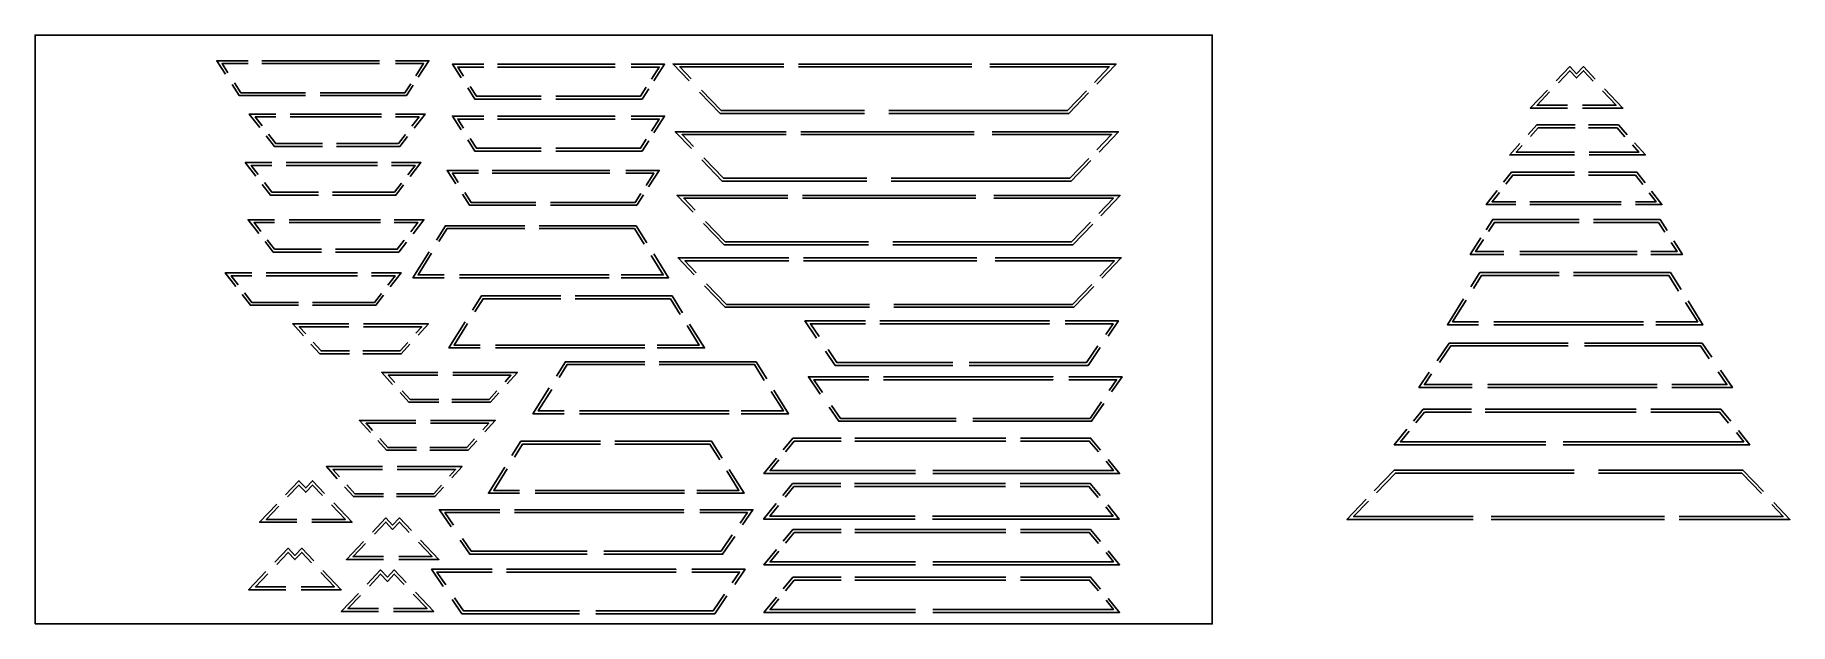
# Model space of a CAD drawing. Header units: millimetres. Extents: x 424 to 4059, y 308 to 1527.
import ezdxf

# ---------------------------------------------------------------- set-up
doc = ezdxf.new("R2010")
doc.units = ezdxf.units.MM

msp = doc.modelspace()

# ---------------------------------------------------------------- linework, layer by layer
msp.add_lwpolyline([(423.6, 307.6), (2862, 307.6), (2862, 1526.8), (423.6, 1526.8)], close=True)
at = {"color": 1}
for points in [[(818, 1445.7), (799.8, 1473.7), (865.2, 1473.7)], [(893.4, 1473.7), (1136.8, 1473.7)], [(1170.2, 1473.7), (1239.5, 1473.7), (1217.3, 1439.4)], [(1306.1, 1438.6), (1288, 1466.6), (1353.3, 1466.6)], [(1381.5, 1466.6), (1624.9, 1466.6)], [(1658.3, 1466.6), (1727.6, 1466.6), (1705.4, 1432.4)], [(1974.5, 1466.9), (1745.1, 1466.9), (1778.2, 1431.9)], [(3655.6, 1435.6), (3630.8, 1461.6), (3616.7, 1446.7), (3602.5, 1461.6), (3574.8, 1432.4)], [(831.6, 1424.5), (846.4, 1401.5), (984, 1401.5)], [(1014.1, 1401.5), (1192.9, 1401.5), (1206.7, 1422.9)], [(1319.7, 1417.4), (1334.5, 1394.4), (1472.1, 1394.4)], [(1502.2, 1394.4), (1681, 1394.4), (1694.8, 1415.8)], [(3556.4, 1413.1), (3520.9, 1375.7), (3598.1, 1375.7)], [(3629.3, 1375.7), (3712.6, 1375.7), (3674.5, 1415.7)], [(889.1, 1335.2), (867.3, 1363.4), (922.2, 1363.4)], [(952.1, 1363.4), (1141.3, 1363.4)], [(1170.1, 1363.4), (1231.3, 1363.4), (1208.8, 1334.4)], [(1306.1, 1330.9), (1288, 1359), (1353.3, 1359)], [(1381.5, 1359), (1624.9, 1359)], [(1658.3, 1359), (1727.6, 1359), (1705.4, 1324.7)], [(902.3, 1318.2), (919.3, 1296.3), (1019.1, 1296.3)], [(1048.1, 1296.3), (1179.2, 1296.3), (1195.3, 1317)], [(1319.7, 1309.8), (1334.5, 1286.8), (1472.1, 1286.8)], [(1979.3, 1326.7), (1749.8, 1326.7), (1783, 1291.7)], [(3613.8, 1340.7), (3534.2, 1340.7), (3516.5, 1321.1)], [(3721.5, 1320.6), (3703.3, 1340.7), (3641.3, 1340.7)], [(1502.2, 1286.8), (1681, 1286.8), (1694.8, 1308.2)], [(3612.4, 1278.7), (3478.2, 1278.7), (3499.5, 1302.2)], [(3736.8, 1303.6), (3759.3, 1278.7), (3642.9, 1278.7)], [(880.9, 1234.6), (859, 1262.9), (913.9, 1262.9)], [(943.9, 1262.9), (1133, 1262.9)], [(1161.8, 1262.9), (1223, 1262.9), (1200.5, 1233.9)], [(1295.1, 1218.6), (1276.9, 1246.6), (1342.3, 1246.6)], [(1370.5, 1246.6), (1613.9, 1246.6)], [(1647.3, 1246.6), (1716.6, 1246.6), (1694.4, 1212.4)], [(3612.8, 1242.8), (3481.7, 1242.8), (3465.6, 1222.1)], [(3758.7, 1220.9), (3741.7, 1242.8), (3641.8, 1242.8)], [(894, 1217.7), (911, 1195.7), (1010.9, 1195.7)], [(1039.9, 1195.7), (1171, 1195.7), (1187, 1216.5)], [(3490.8, 1175.7), (3429.7, 1175.7), (3452.1, 1204.7)], [(3771.8, 1203.9), (3793.7, 1175.7), (3738.7, 1175.7)], [(1308.7, 1197.4), (1323.5, 1174.4), (1461.1, 1174.4)], [(1491.2, 1174.4), (1670, 1174.4), (1683.8, 1195.8)], [(1983, 1194.9), (1753.5, 1194.9), (1786.6, 1159.9)], [(3708.8, 1175.7), (3519.6, 1175.7)], [(886.8, 1116.3), (864.9, 1144.6), (919.8, 1144.6)], [(949.8, 1144.6), (1138.9, 1144.6)], [(1167.7, 1144.6), (1228.9, 1144.6), (1206.5, 1115.6)], [(1255.1, 1102.5), (1273.6, 1132.2), (1438.1, 1132.2)], [(1467.9, 1132.2), (1668.5, 1132.2), (1690.5, 1096.9)], [(3621.9, 1145), (3443.1, 1145), (3429.3, 1123.6)], [(3804.4, 1122), (3789.6, 1145), (3652, 1145)], [(899.9, 1099.4), (916.9, 1077.4), (1016.8, 1077.4)], [(1045.8, 1077.4), (1176.9, 1077.4), (1193, 1098.2)], [(3465.8, 1072.7), (3396.5, 1072.7), (3418.6, 1107)], [(3818, 1100.8), (3836.1, 1072.7), (3770.8, 1072.7)], [(1239.9, 1078.2), (1206.3, 1024.4), (1270.8, 1024.4)], [(1637.8, 1024.4), (1735.7, 1024.4), (1705, 1073.7)], [(1985.2, 1065.3), (1755.7, 1065.3), (1788.8, 1030.2)], [(3742.6, 1072.7), (3499.2, 1072.7)], [(839.4, 1006.3), (817.6, 1034.6), (872.5, 1034.6)], [(902.4, 1034.6), (1091.6, 1034.6)], [(1120.4, 1034.6), (1181.6, 1034.6), (1159.1, 1005.6)], [(1302.8, 1024.4), (1612.5, 1024.4)], [(3397.9, 1005.3), (3416.5, 1035), (3581, 1035)], [(3610.7, 1035), (3811.3, 1035), (3833.3, 999.7)], [(852.6, 989.4), (869.6, 967.4), (969.5, 967.4)], [(998.4, 967.4), (1129.5, 967.4), (1145.6, 988.2)], [(1329.6, 957.2), (1348.2, 986.8), (1512.7, 986.8)], [(1542.4, 986.8), (1743, 986.8), (1765, 951.6)], [(3382.8, 981), (3349.2, 927.2), (3413.7, 927.2)], [(3780.6, 927.2), (3878.6, 927.2), (3847.8, 976.5)], [(979.7, 904), (957.2, 928.9), (1073.6, 928.9)], [(1104.1, 928.9), (1238.2, 928.9), (1217, 905.4)], [(1314.5, 932.9), (1280.9, 879.1), (1345.4, 879.1)], [(1712.3, 879.1), (1810.3, 879.1), (1779.5, 928.4)], [(3445.7, 927.2), (3755.3, 927.2)], [(995, 887), (1013.2, 866.9), (1075.2, 866.9)], [(1102.6, 866.9), (1182.2, 866.9), (1199.9, 886.5)], [(1377.3, 879.1), (1687, 879.1)], [(1503.8, 820.7), (1522.3, 850.4), (1686.8, 850.4)], [(1716.6, 850.4), (1917.2, 850.4), (1939.2, 815.1)], [(1164.3, 803.4), (1141.8, 828.4), (1258.2, 828.4)], [(1288.7, 828.4), (1422.8, 828.4), (1401.6, 804.8)], [(1179.6, 786.5), (1197.8, 766.4), (1259.8, 766.4)], [(1287.2, 766.4), (1366.8, 766.4), (1384.5, 786)], [(1488.6, 796.4), (1455, 742.6), (1519.5, 742.6)], [(1886.5, 742.6), (1984.4, 742.6), (1953.7, 791.9)], [(1118.1, 704.1), (1095.6, 729), (1212, 729)], [(1242.5, 729), (1376.7, 729), (1355.4, 705.5)], [(1551.5, 742.6), (1861.2, 742.6)], [(3279.1, 727.7), (3299.1, 751.9), (3398.9, 751.9)], [(3427.6, 751.9), (3740, 751.9)], [(3770.8, 751.9), (3915.8, 751.9), (3936.4, 727.1)], [(1973.5, 668), (1993.5, 692.2), (2093.2, 692.2)], [(2121.9, 692.2), (2434.4, 692.2)], [(2465.2, 692.2), (2610.2, 692.2), (2630.7, 667.4)], [(3265.3, 710.6), (3239, 678.7), (3553.2, 678.7)], [(3589, 678.7), (3975.6, 678.7), (3952.4, 707.8)], [(1133.5, 687.1), (1151.6, 667), (1213.7, 667)], [(1241.1, 667), (1320.7, 667), (1338.4, 686.6)], [(1411.5, 656.2), (1430.1, 685.8), (1594.6, 685.8)], [(1624.3, 685.8), (1824.9, 685.8), (1846.9, 650.6)], [(1049.5, 608.3), (1027, 633.2), (1143.4, 633.2)], [(1173.9, 633.2), (1308.1, 633.2), (1286.8, 609.7)], [(1396.4, 631.9), (1362.8, 578), (1427.3, 578)], [(1794.2, 578), (1892.2, 578), (1861.4, 627.3)], [(1959.7, 650.9), (1933.4, 619), (2247.5, 619)], [(2283.4, 619), (2670, 619), (2646.8, 648.1)], [(1023.3, 577.8), (998.4, 603.9), (984.3, 589), (970.2, 603.9), (942.4, 574.7)], [(1064.8, 591.3), (1083, 571.2), (1145, 571.2)], [(1172.5, 571.2), (1252, 571.2), (1269.7, 590.8)], [(1972.7, 573.8), (1992.7, 598), (2092.5, 598)], [(2121.2, 598), (2433.6, 598)], [(2464.5, 598), (2609.5, 598), (2630, 573.2)], [(924.1, 555.4), (888.5, 518), (965.7, 518)], [(997, 518), (1080.3, 518), (1042.2, 558)], [(1459.3, 578), (1768.9, 578)], [(1959, 556.7), (1932.7, 524.8), (2246.8, 524.8)], [(2282.6, 524.8), (2669.3, 524.8), (2646, 553.9)], [(3829.2, 523.8), (4058.7, 523.8), (4025.6, 558.8)], [(1203.1, 500.9), (1178.3, 527), (1164.2, 512.1), (1150.1, 527), (1122.3, 497.8)], [(1103.9, 478.5), (1068.4, 441.1), (1145.6, 441.1)], [(1176.8, 441.1), (1260.1, 441.1), (1222, 481.1)], [(1973.5, 478.8), (1993.5, 503), (2093.2, 503)], [(2121.9, 503), (2434.4, 503)], [(2465.2, 503), (2610.2, 503), (2630.7, 478.3)], [(1000.8, 438.2), (976, 464.3), (961.8, 449.4), (947.7, 464.3), (919.9, 435.1)], [(1959.7, 461.7), (1933.4, 429.9), (2247.5, 429.9)], [(2283.4, 429.9), (2670, 429.9), (2646.8, 458.9)], [(901.6, 415.8), (866, 378.4), (943.3, 378.4)], [(974.5, 378.4), (1057.8, 378.4), (1019.7, 418.4)], [(1192.5, 393.3), (1167.7, 419.3), (1153.5, 404.5), (1139.4, 419.3), (1111.6, 390.1)], [(1973.5, 380.1), (1993.5, 404.4), (2093.2, 404.4)], [(2121.9, 404.4), (2434.4, 404.4)], [(2465.2, 404.4), (2610.2, 404.4), (2630.7, 379.6)], [(1093.3, 370.8), (1057.7, 333.4), (1134.9, 333.4)], [(1166.2, 333.4), (1249.5, 333.4), (1211.4, 373.4)], [(1959.7, 363.1), (1933.4, 331.2), (2247.5, 331.2)], [(2283.4, 331.2), (2670, 331.2), (2646.8, 360.2)]]:
    msp.add_lwpolyline(points, dxfattribs=at)
for points in [[(823, 1448.9), (810.9, 1467.7), (865.2, 1467.7)], [(893.4, 1467.7), (1136.8, 1467.7)], [(1170.2, 1467.7), (1228.4, 1467.7), (1212.3, 1442.7)], [(1311.1, 1441.8), (1299, 1460.6), (1353.3, 1460.6)], [(1381.5, 1460.6), (1624.9, 1460.6)], [(1658.3, 1460.6), (1716.6, 1460.6), (1700.4, 1435.6)], [(1974.5, 1460.9), (1759, 1460.9), (1782.6, 1436)], [(836.6, 1427.8), (849.7, 1407.5), (984, 1407.5)], [(1014.1, 1407.5), (1189.6, 1407.5), (1201.6, 1426.2)], [(1324.7, 1420.7), (1337.8, 1400.4), (1472.1, 1400.4)], [(1502.2, 1400.4), (1677.7, 1400.4), (1689.7, 1419.1)], [(3651.3, 1431.4), (3630.8, 1452.9), (3616.7, 1438), (3602.5, 1452.9), (3579.1, 1428.3)], [(3560.8, 1409), (3534.8, 1381.7), (3598.1, 1381.7)], [(3629.3, 1381.7), (3698.6, 1381.7), (3670.2, 1411.6)], [(893.9, 1338.8), (879.5, 1357.4), (922.2, 1357.4)], [(952.1, 1357.4), (1141.3, 1357.4)], [(1170.1, 1357.4), (1219, 1357.4), (1204.1, 1338.1)], [(1311.1, 1334.2), (1299, 1353), (1353.3, 1353)], [(1381.5, 1353), (1624.9, 1353)], [(1658.3, 1353), (1716.6, 1353), (1700.4, 1328)], [(907, 1321.9), (922.2, 1302.3), (1019.1, 1302.3)], [(1048.1, 1302.3), (1176.3, 1302.3), (1190.6, 1320.7)], [(1324.7, 1313), (1337.8, 1292.8), (1472.1, 1292.8)], [(1502.2, 1292.8), (1677.7, 1292.8), (1689.7, 1311.4)], [(1979.3, 1320.7), (1763.8, 1320.7), (1787.3, 1295.8)], [(3613.8, 1334.7), (3536.9, 1334.7), (3521, 1317)], [(3717, 1316.5), (3700.6, 1334.7), (3641.3, 1334.7)], [(3612.4, 1284.7), (3491.7, 1284.7), (3504, 1298.2)], [(3732.3, 1299.6), (3745.8, 1284.7), (3642.9, 1284.7)], [(885.6, 1238.3), (871.2, 1256.9), (913.9, 1256.9)], [(943.9, 1256.9), (1133, 1256.9)], [(1161.8, 1256.9), (1210.7, 1256.9), (1195.8, 1237.6)], [(1300.1, 1221.8), (1288, 1240.6), (1342.3, 1240.6)], [(1370.5, 1240.6), (1613.9, 1240.6)], [(1647.3, 1240.6), (1705.5, 1240.6), (1689.4, 1215.6)], [(3612.8, 1236.8), (3484.7, 1236.8), (3470.4, 1218.4)], [(3753.9, 1217.2), (3738.7, 1236.8), (3641.8, 1236.8)], [(898.7, 1221.3), (913.9, 1201.7), (1010.9, 1201.7)], [(1039.9, 1201.7), (1168, 1201.7), (1182.3, 1220.2)], [(1313.7, 1200.7), (1326.8, 1180.4), (1461.1, 1180.4)], [(3490.8, 1181.7), (3441.9, 1181.7), (3456.9, 1201)], [(3767.1, 1200.3), (3781.4, 1181.7), (3738.7, 1181.7)], [(1491.2, 1180.4), (1666.7, 1180.4), (1678.7, 1199.1)], [(1983, 1188.9), (1767.4, 1188.9), (1791, 1164)], [(3708.8, 1181.7), (3519.6, 1181.7)], [(891.5, 1120), (877.1, 1138.6), (919.8, 1138.6)], [(949.8, 1138.6), (1138.9, 1138.6)], [(1167.7, 1138.6), (1216.7, 1138.6), (1201.7, 1119.3)], [(3621.9, 1139), (3446.4, 1139), (3434.4, 1120.3)], [(3799.4, 1118.7), (3786.3, 1139), (3652, 1139)], [(904.6, 1103.1), (919.8, 1083.4), (1016.8, 1083.4)], [(1045.8, 1083.4), (1173.9, 1083.4), (1188.2, 1101.9)], [(1260.2, 1099.3), (1276.9, 1126.2), (1438.1, 1126.2)], [(1467.9, 1126.2), (1665.1, 1126.2), (1685.4, 1093.7)], [(3465.8, 1078.7), (3407.5, 1078.7), (3423.7, 1103.8)], [(3813, 1097.6), (3825.1, 1078.7), (3770.8, 1078.7)], [(1245, 1075), (1217.1, 1030.4), (1270.8, 1030.4)], [(1637.8, 1030.4), (1724.9, 1030.4), (1699.9, 1070.5)], [(1985.2, 1059.3), (1769.6, 1059.3), (1793.2, 1034.4)], [(3742.6, 1078.7), (3499.2, 1078.7)], [(844.2, 1010), (829.8, 1028.6), (872.5, 1028.6)], [(902.4, 1028.6), (1091.6, 1028.6)], [(1120.4, 1028.6), (1169.3, 1028.6), (1154.4, 1009.3)], [(1302.8, 1030.4), (1612.5, 1030.4)], [(3403, 1002.1), (3419.8, 1029), (3581, 1029)], [(3610.7, 1029), (3808, 1029), (3828.2, 996.6)], [(857.3, 993.1), (872.5, 973.4), (969.5, 973.4)], [(998.4, 973.4), (1126.6, 973.4), (1140.9, 991.9)], [(1334.7, 954), (1351.5, 980.8), (1512.7, 980.8)], [(1542.4, 980.8), (1739.7, 980.8), (1759.9, 948.4)], [(3387.9, 977.9), (3360, 933.2), (3413.7, 933.2)], [(3780.6, 933.2), (3867.8, 933.2), (3842.7, 973.3)], [(984.2, 908), (970.7, 922.9), (1073.6, 922.9)], [(1104.1, 922.9), (1224.7, 922.9), (1212.5, 909.4)], [(1319.6, 929.7), (1291.7, 885.1), (1345.4, 885.1)], [(1712.3, 885.1), (1799.5, 885.1), (1774.4, 925.2)], [(3445.7, 933.2), (3755.3, 933.2)], [(999.5, 891.1), (1015.9, 872.9), (1075.2, 872.9)], [(1102.6, 872.9), (1179.6, 872.9), (1195.5, 890.5)], [(1377.3, 885.1), (1687, 885.1)], [(1508.9, 817.5), (1525.7, 844.4), (1686.8, 844.4)], [(1716.6, 844.4), (1913.9, 844.4), (1934.1, 811.9)], [(1168.7, 807.5), (1155.3, 822.4), (1258.2, 822.4)], [(1288.7, 822.4), (1409.3, 822.4), (1397.1, 808.9)], [(1184.1, 790.5), (1200.4, 772.4), (1259.8, 772.4)], [(1287.2, 772.4), (1364.1, 772.4), (1380.1, 790)], [(1493.7, 793.2), (1465.9, 748.6), (1519.5, 748.6)], [(1886.5, 748.6), (1973.6, 748.6), (1948.6, 788.7)], [(1551.5, 748.6), (1861.2, 748.6)], [(3283.7, 723.9), (3301.9, 745.9), (3398.9, 745.9)], [(3427.6, 745.9), (3740, 745.9)], [(3770.8, 745.9), (3913, 745.9), (3931.7, 723.3)], [(1122.6, 708.1), (1109.1, 723), (1212, 723)], [(1137.9, 691.2), (1154.3, 673), (1213.7, 673)], [(1242.5, 723), (1363.2, 723), (1351, 709.5)], [(3269.9, 706.8), (3251.8, 684.7), (3553.2, 684.7)], [(3589, 684.7), (3963.1, 684.7), (3947.7, 704)], [(1241.1, 673), (1318, 673), (1333.9, 690.6)], [(1416.6, 653), (1433.4, 679.8), (1594.6, 679.8)], [(1624.3, 679.8), (1821.6, 679.8), (1841.8, 647.4)], [(1978.1, 664.2), (1996.3, 686.2), (2093.2, 686.2)], [(2121.9, 686.2), (2434.4, 686.2)], [(2465.2, 686.2), (2607.4, 686.2), (2626.1, 663.6)], [(1054, 612.3), (1040.5, 627.2), (1143.4, 627.2)], [(1173.9, 627.2), (1294.6, 627.2), (1282.3, 613.7)], [(1401.5, 628.7), (1373.6, 584), (1427.3, 584)], [(1794.2, 584), (1881.4, 584), (1856.3, 624.2)], [(1964.3, 647.1), (1946.2, 625), (2247.5, 625)], [(2283.4, 625), (2657.5, 625), (2642.1, 644.3)], [(1018.9, 573.7), (998.5, 595.2), (984.3, 580.3), (970.2, 595.2), (946.8, 570.5)], [(1069.3, 595.4), (1085.7, 577.2), (1145, 577.2)], [(1172.5, 577.2), (1249.4, 577.2), (1265.3, 594.8)], [(1459.3, 584), (1768.9, 584)], [(1977.4, 569.9), (1995.5, 592), (2092.5, 592)], [(2121.2, 592), (2433.6, 592)], [(2464.5, 592), (2606.7, 592), (2625.4, 569.4)], [(928.4, 551.2), (902.5, 524), (965.7, 524)], [(997, 524), (1066.3, 524), (1037.8, 553.8)], [(1963.6, 552.9), (1945.4, 530.8), (2246.8, 530.8)], [(2282.6, 530.8), (2656.8, 530.8), (2641.4, 550.1)], [(3829.2, 529.8), (4044.7, 529.8), (4021.2, 554.7)], [(1198.8, 496.8), (1178.3, 518.3), (1164.2, 503.4), (1150.1, 518.3), (1126.6, 493.6)], [(1108.3, 474.3), (1082.4, 447.1), (1145.6, 447.1)], [(1176.8, 447.1), (1246.1, 447.1), (1217.7, 476.9)], [(1978.1, 475), (1996.3, 497), (2093.2, 497)], [(2121.9, 497), (2434.4, 497)], [(2465.2, 497), (2607.4, 497), (2626.1, 474.4)], [(996.4, 434.1), (976, 455.6), (961.8, 440.7), (947.7, 455.6), (924.3, 430.9)], [(1964.3, 457.9), (1946.2, 435.9), (2247.5, 435.9)], [(2283.4, 435.9), (2657.5, 435.9), (2642.1, 455.1)], [(905.9, 411.6), (880, 384.4), (943.3, 384.4)], [(974.5, 384.4), (1043.8, 384.4), (1015.3, 414.2)], [(1188.1, 389.1), (1167.7, 410.6), (1153.5, 395.7), (1139.4, 410.6), (1116, 386)], [(1097.6, 366.7), (1071.7, 339.4), (1134.9, 339.4)], [(1166.2, 339.4), (1235.5, 339.4), (1207, 369.3)], [(1978.1, 376.3), (1996.3, 398.4), (2093.2, 398.4)], [(2121.9, 398.4), (2434.4, 398.4)], [(2465.2, 398.4), (2607.4, 398.4), (2626.1, 375.8)], [(1964.3, 359.2), (1946.2, 337.2), (2247.5, 337.2)], [(2283.4, 337.2), (2657.5, 337.2), (2642.1, 356.5)]]:
    msp.add_lwpolyline(points)
at = {"color": 1, "flags": 128}
for points in [[(2005, 1466.9), (2364, 1466.9)], [(2401.4, 1466.9), (2662.9, 1466.9), (2622.7, 1424.9)], [(1799.7, 1408.9), (1842.4, 1364.8), (2141.6, 1364.8)], [(2192.1, 1364.8), (2564.7, 1364.8), (2606, 1407.6)], [(2009.8, 1326.7), (2368.8, 1326.7)], [(2406.2, 1326.7), (2667.6, 1326.7), (2627.5, 1284.7)], [(1804.5, 1268.8), (1847.1, 1224.6), (2146.3, 1224.6)], [(2196.9, 1224.6), (2569.5, 1224.6), (2610.8, 1267.4)], [(2013.4, 1194.9), (2372.5, 1194.9)], [(2409.9, 1194.9), (2671.3, 1194.9), (2631.1, 1152.9)], [(1808.1, 1136.9), (1850.8, 1092.8), (2150, 1092.8)], [(2200.6, 1092.8), (2573.1, 1092.8), (2614.5, 1135.6)], [(2015.6, 1065.3), (2374.7, 1065.3)], [(2412.1, 1065.3), (2673.5, 1065.3), (2633.3, 1023.3)], [(1810.3, 1007.3), (1853, 963.2), (2152.2, 963.2)], [(2202.8, 963.2), (2575.3, 963.2), (2616.7, 1005.9)], [(2042.6, 899.3), (2018.2, 935.1), (2143.5, 935.1)], [(2557.5, 935.1), (2667.8, 935.1), (2646.3, 903.6)], [(2358.6, 842.9), (2604.8, 842.9), (2630, 879.7)], [(3599.2, 889.2), (3353, 889.2), (3327.8, 852.4)], [(3896.7, 860), (3876.7, 889.2), (3633.4, 889.2)], [(2061.1, 872.2), (2081.2, 842.9), (2324.4, 842.9)], [(2050, 783.5), (2025.5, 819.3), (2150.9, 819.3)], [(2564.9, 819.3), (2675.2, 819.3), (2653.7, 787.8)], [(3400.3, 797.1), (3290, 797.1), (3311.5, 828.6)], [(3915.2, 832.8), (3939.7, 797.1), (3814.3, 797.1)], [(2366, 727.1), (2612.2, 727.1), (2637.4, 763.9)], [(2068.5, 756.4), (2088.5, 727.1), (2331.8, 727.1)], [(3611.6, 625.9), (3239, 625.9), (3197.7, 583.1)], [(4004, 581.7), (3961.4, 625.9), (3662.2, 625.9)], [(3402.3, 523.8), (3140.9, 523.8), (3181.1, 565.8)], [(1285.4, 508.3), (1261, 544.1), (1386.3, 544.1)], [(1800.4, 544.1), (1910.6, 544.1), (1889.1, 512.6)], [(3798.7, 523.8), (3439.7, 523.8)], [(1304, 481.2), (1324, 451.9), (1567.2, 451.9)], [(1601.5, 451.9), (1847.7, 451.9), (1872.8, 488.7)], [(1269.2, 385.1), (1244.8, 420.9), (1370.1, 420.9)], [(1784.1, 420.9), (1894.4, 420.9), (1872.9, 389.4)], [(1585.2, 328.7), (1831.4, 328.7), (1856.6, 365.6)], [(1287.7, 358), (1307.7, 328.7), (1551, 328.7)]]:
    msp.add_lwpolyline(points, dxfattribs=at)
at = {"flags": 128}
for points in [[(2005, 1460.9), (2364, 1460.9)], [(2401.4, 1460.9), (2648.8, 1460.9), (2618.4, 1429)], [(1804, 1413.1), (1844.9, 1370.8), (2141.6, 1370.8)], [(2192.1, 1370.8), (2562.2, 1370.8), (2601.7, 1411.7)], [(2009.8, 1320.7), (2368.8, 1320.7)], [(2406.2, 1320.7), (2653.6, 1320.7), (2623.1, 1288.9)], [(1808.8, 1272.9), (1849.7, 1230.6), (2146.3, 1230.6)], [(2196.9, 1230.6), (2566.9, 1230.6), (2606.5, 1271.5)], [(2013.4, 1188.9), (2372.5, 1188.9)], [(2409.9, 1188.9), (2657.3, 1188.9), (2626.8, 1157.1)], [(1812.5, 1141.1), (1853.3, 1098.8), (2150, 1098.8)], [(2200.6, 1098.8), (2570.6, 1098.8), (2610.2, 1139.7)], [(2015.6, 1059.3), (2374.7, 1059.3)], [(2412.1, 1059.3), (2659.5, 1059.3), (2629, 1027.4)], [(1814.7, 1011.5), (1855.5, 969.2), (2152.2, 969.2)], [(2202.8, 969.2), (2572.8, 969.2), (2612.4, 1010.1)], [(2047.6, 902.7), (2029.5, 929.1), (2143.5, 929.1)], [(2557.5, 929.1), (2656.5, 929.1), (2641.3, 907)], [(2066.1, 875.6), (2084.3, 848.9), (2324.4, 848.9)], [(2358.6, 848.9), (2601.7, 848.9), (2625.1, 883.1)], [(3599.2, 883.2), (3356.2, 883.2), (3332.8, 849)], [(3891.7, 856.6), (3873.5, 883.2), (3633.4, 883.2)], [(2054.9, 786.9), (2036.9, 813.3), (2150.9, 813.3)], [(2564.9, 813.3), (2663.8, 813.3), (2648.7, 791.1)], [(3400.3, 803.1), (3301.4, 803.1), (3316.5, 825.2)], [(3910.3, 829.4), (3928.3, 803.1), (3814.3, 803.1)], [(2366, 733.1), (2609, 733.1), (2632.4, 767.3)], [(2073.5, 759.7), (2091.7, 733.1), (2331.8, 733.1)], [(3611.6, 619.9), (3241.6, 619.9), (3202, 579)], [(3999.7, 577.6), (3958.8, 619.9), (3662.2, 619.9)], [(3402.3, 529.8), (3154.9, 529.8), (3185.4, 561.6)], [(1290.4, 511.7), (1272.4, 538.1), (1386.3, 538.1)], [(1800.4, 538.1), (1899.3, 538.1), (1884.2, 516)], [(3798.7, 529.8), (3439.7, 529.8)], [(1308.9, 484.6), (1327.1, 457.9), (1567.2, 457.9)], [(1601.5, 457.9), (1844.5, 457.9), (1867.9, 492.1)], [(1274.1, 388.5), (1256.1, 414.9), (1370.1, 414.9)], [(1784.1, 414.9), (1883, 414.9), (1867.9, 392.8)], [(1585.2, 334.7), (1828.3, 334.7), (1851.6, 368.9)], [(1292.7, 361.4), (1310.9, 334.7), (1551, 334.7)]]:
    msp.add_lwpolyline(points, dxfattribs=at)
at = {"color": 1, "flags": 128}
for points in [[(2173.8, 935.1), (2524.6, 935.1)], [(2181.2, 819.3), (2532, 819.3)], [(3784, 797.1), (3433.2, 797.1)], [(1416.6, 544.1), (1767.4, 544.1)], [(1400.4, 420.9), (1751.2, 420.9)]]:
    msp.add_lwpolyline(points, close=True, dxfattribs=at)
at = {"flags": 128}
for points in [[(2173.8, 929.1), (2524.6, 929.1)], [(2181.2, 813.3), (2532, 813.3)], [(3784, 803.1), (3433.2, 803.1)], [(1416.6, 538.1), (1767.4, 538.1)], [(1400.4, 414.9), (1751.2, 414.9)]]:
    msp.add_lwpolyline(points, close=True, dxfattribs=at)

doc.saveas('drawing.dxf')
